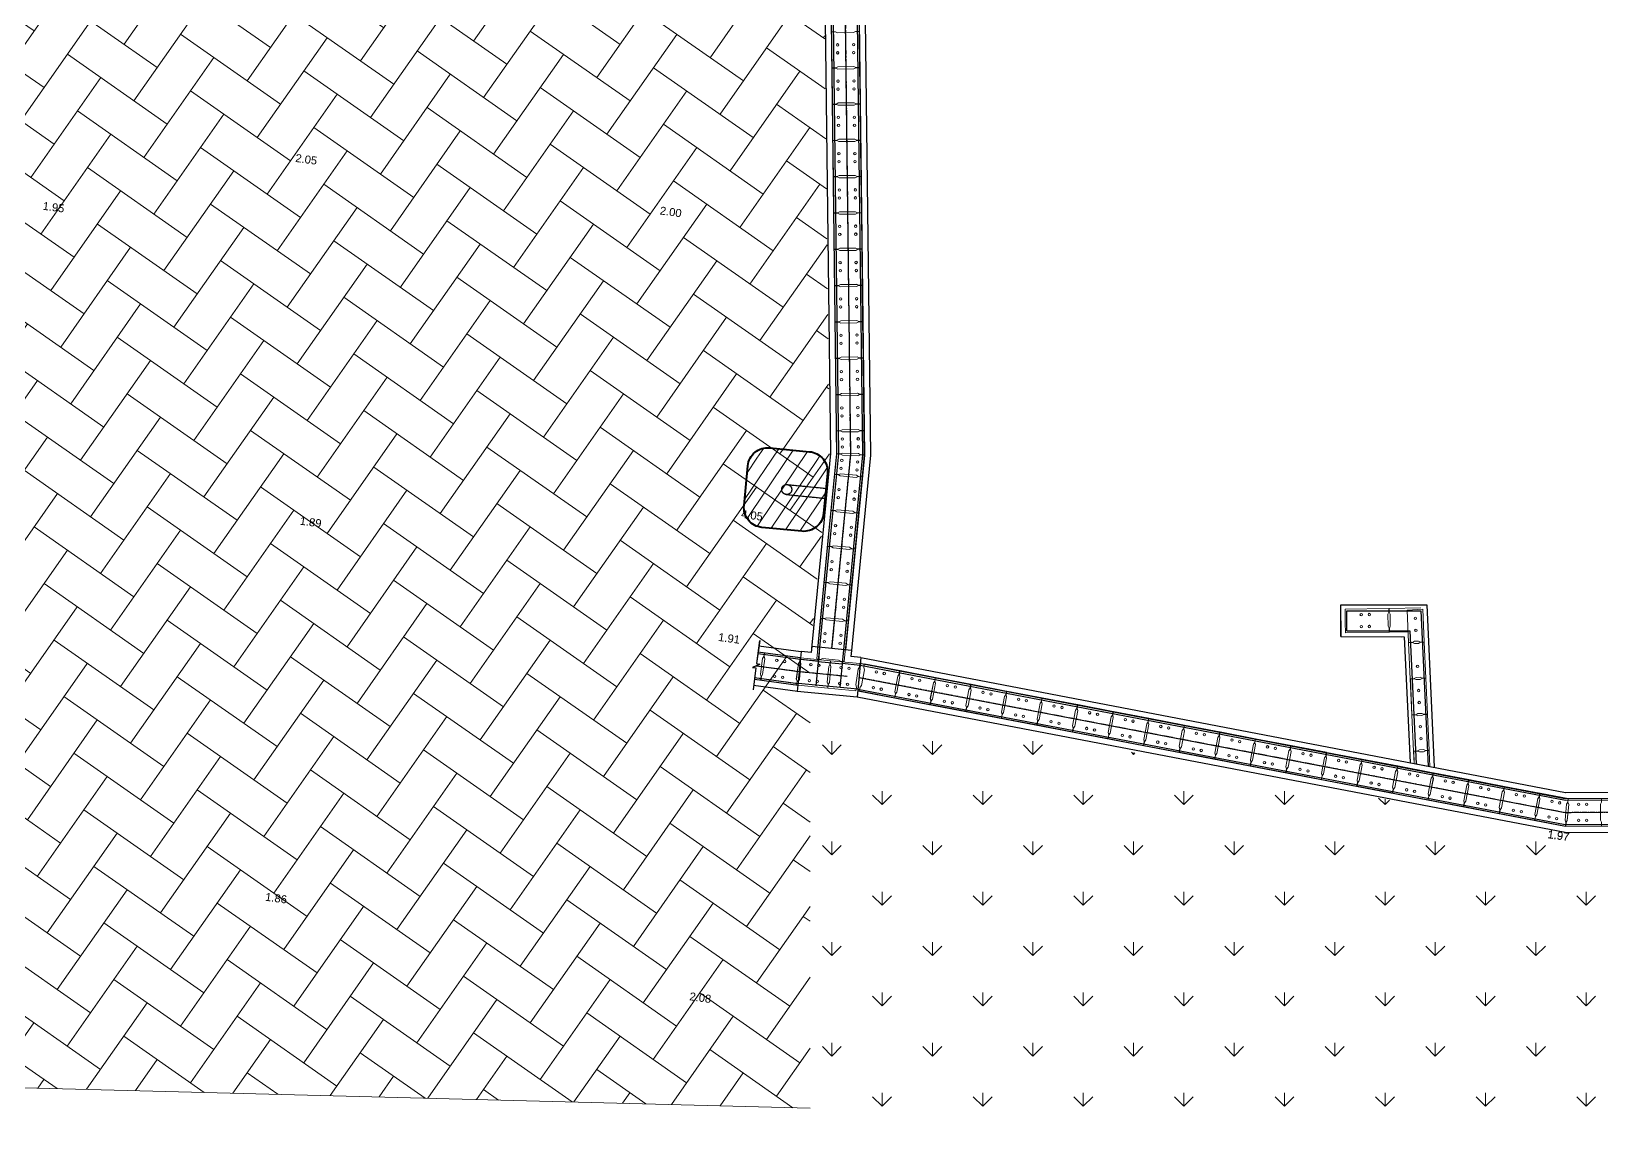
# Model space of a CAD drawing. Header units: millimetres. Extents: x -286774 to 170591, y -126585 to 81607.
# Drawn here: x -102570 to -63320, y -28526 to -1262 of the extents above; entities that cross this region are included whole.
import ezdxf

# ---------------------------------------------------------------- set-up
doc = ezdxf.new("R2010")
doc.units = ezdxf.units.MM
doc.header["$LTSCALE"] = 100
doc.header["$MEASUREMENT"] = 0
doc.linetypes.add('CENTERX2', pattern=[4, 2.5, -0.5, 0.5, -0.5])
doc.linetypes.add('DASHED', pattern=[19.05, 12.7, -6.35])
for name, color, linetype, lineweight in [('4', 4, 'DASHED', 13), ('8', 8, 'Continuous', 5), ('ARC-VIEW', 90, 'Continuous', 5), ('ARC_CON-CUT', 130, 'Continuous', 40), ('ARC_HATCH', 8, 'Continuous', 9), ('TAN CANG-profile- REVISE1$0$8', 17, 'Continuous', 0), ('trench cover', 74, 'Continuous', 0)]:
    doc.layers.add(name, color=color, linetype=linetype, lineweight=lineweight)
for name, color, linetype in [('con_hidden', 4, 'DASHED'), ('L1-DRAINAGE-LONG_DITCH', 6, 'Continuous'), ('L1-DRAINAGE-TRANS_PIPE', 230, 'CENTERX2'), ('PIER SYSTRA', 170, 'Continuous')]:
    doc.layers.add(name, color=color, linetype=linetype)
doc.layers.add('Elevation', color=1, linetype='Continuous', plot=False)
doc.styles.get("Standard").update_dxf_attribs({"font": 'arial.ttf'})

# ---------------------------------------------------------------- blocks, each defined once
blk = doc.blocks.new('c1')
at = {"layer": 'trench cover'}
blk.add_lwpolyline([(875, 345), (875, 250), (850, 200), (850, -200), (875, -250), (875, -345), (-25, -345), (-25, -250), (0, -200), (0, 200), (-25, 250), (-25, 345)], close=True, dxfattribs=at)
for centre in [(304, 200), (504, 200), (304, -200), (504, -200)]:
    blk.add_circle(centre, 30, dxfattribs=at)
blk = doc.blocks.new('ttc')
at = {"ltscale": 0.8, "flags": 128}
for points in [[(-8.888, -33.316), (-9.887, -33.356)], [(-9.887, -33.356), (-9.881, -33.506)], [(-9.688, -33.348), (-9.674, -33.698)], [(-9.088, -33.324), (-9.074, -33.674)], [(-8.888, -33.316), (-8.882, -33.466)], [(-9.881, -33.506), (-10.131, -33.516)], [(-10.131, -33.514), (-10.094, -34.515)], [(-9.674, -33.698), (-10.123, -33.716)], [(-8.624, -33.656), (-9.074, -33.674)], [(-8.632, -33.456), (-8.882, -33.466)], [(-8.632, -33.456), (-8.592, -34.455)], [(-8.6, -34.255), (-10.099, -34.315)], [(-8.592, -34.455), (-10.094, -34.515)]]:
    blk.add_lwpolyline(points, dxfattribs=at)
at = {"layer": '4', "ltscale": 0.8, "elevation": 0.006, "flags": 128}
blk.add_lwpolyline([(5.481, -34.2), (5.787, -34.216)], dxfattribs=at)
at = {"layer": 'con_hidden', "ltscale": 0.02, "flags": 128}
for points in [[(-11.046, -29.424), (-10.047, -29.384)], [(-11.046, -29.424), (-10.047, -29.384)], [(-11.036, -29.674), (-10.037, -29.634)], [(-11.036, -29.674), (-10.037, -29.634)]]:
    blk.add_lwpolyline(points, dxfattribs=at)
at = {"layer": 'con_hidden', "ltscale": 0.02}
blk.add_circle((-11.041, -29.549), 0.125, dxfattribs=at)
blk.add_circle((-11.041, -29.549), 0.125, dxfattribs=at)
at = {"layer": 'L1-DRAINAGE-LONG_DITCH', "ltscale": 0.8, "flags": 128}
for points in [[(-11.683, -17.807), (-10.082, -28.51)], [(-11.534, -17.785), (-9.932, -28.496), (-9.852, -30.502)], [(-10.841, -17.686), (-9.234, -28.43), (-9.152, -30.474)], [(-10.693, -17.664), (-9.085, -28.416)], [(-10.082, -28.51), (-10.002, -30.508)], [(-9.085, -28.416), (-9.002, -30.468)], [(-10.002, -30.508), (-9.885, -33.406)], [(-9.852, -30.502), (-9.736, -33.4)], [(-9.152, -30.474), (-9.038, -33.322)], [(-9.002, -30.468), (-8.888, -33.316)], [(3.073, -30.515), (5.2, -30.224)], [(3.186, -31.305), (4.752, -31.092)], [(3.186, -31.305), (4.692, -31.1)], [(-11.197, -33.382), (-11.195, -33.964), (-11.115, -33.964), (-11.279, -34.071), (-11.195, -34.07), (-11.194, -34.624)], [(-11.196, -33.517), (-10.136, -33.515)], [(-11.196, -33.667), (-10.136, -33.665)], [(-9.074, -33.687), (-9.673, -33.71)], [(-9.673, -33.71), (-9.649, -34.31)], [(-9.074, -33.687), (-9.05, -34.273)], [(-8.64, -33.606), (9.284, -34.55), (10.474, -34.379)], [(-8.632, -33.456), (9.278, -34.4)], [(-10.089, -34.365), (-11.195, -34.367)], [(-10.089, -34.515), (-11.194, -34.517)], [(9.401, -35.392), (-8.592, -34.455)], [(10.574, -35.072), (9.394, -35.242), (-8.585, -34.305)], [(9.265, -34.401), (10.453, -34.231)], [(9.401, -35.392), (10.595, -35.221)]]:
    blk.add_lwpolyline(points, dxfattribs=at)
at = {"layer": 'L1-DRAINAGE-LONG_DITCH', "ltscale": 0.3, "flags": 128}
for points in [[(-11.485, -17.778), (-9.882, -28.491)], [(-10.891, -17.694), (-9.284, -28.435)], [(-9.882, -28.491), (-9.802, -30.5)], [(-9.284, -28.435), (-9.202, -30.476)], [(-9.802, -30.5), (-9.688, -33.348)], [(-9.202, -30.476), (-9.088, -33.324)], [(-10.124, -33.714), (-11.196, -33.716)], [(10.481, -34.429), (9.302, -34.598), (-8.624, -33.656)], [(-11.195, -34.318), (-10.101, -34.315)], [(-8.6, -34.255), (9.376, -35.194)], [(9.376, -35.194), (10.566, -35.023)]]:
    blk.add_lwpolyline(points, dxfattribs=at)
at = {"layer": 'L1-DRAINAGE-LONG_DITCH', "ltscale": 0.8, "extrusion": (-0.990141, -0.140071, 0), "elevation": 1.23, "flags": 128}
blk.add_lwpolyline([(31.443, 0), (30.645, -0.006)], dxfattribs=at)
at = {"layer": 'L1-DRAINAGE-LONG_DITCH', "ltscale": 0.3}
for points in [[(3.243, -30.643), (5.072, -30.393)], [(3.311, -31.139), (4.867, -30.926)]]:
    blk.add_lwpolyline(points, dxfattribs=at)
for points, elevation in [([(5.072, -30.393), (5.787, -34.216)], 0.006), ([(3.311, -31.139), (3.243, -30.643)], -0.006), ([(4.867, -30.926), (5.481, -34.2)], 0.006)]:
    blk.add_lwpolyline(points, dxfattribs=dict(at, elevation=elevation))
at = {"layer": 'L1-DRAINAGE-LONG_DITCH', "ltscale": 0.8, "elevation": 0.006, "flags": 128}
for points in [[(5.2, -30.224), (5.939, -34.224)], [(4.752, -31.092), (5.329, -34.191)]]:
    blk.add_lwpolyline(points, dxfattribs=at)
at = {"layer": 'L1-DRAINAGE-TRANS_PIPE', "ltscale": 0.5, "flags": 128}
for points in [[(-8.612, -33.956), (9.335, -34.896), (26.707, -32.404), (116.247, -19.549), (128.65, -17.986), (145.609, -15.848), (152.42, -12.934)], [(-9.502, -30.488), (-9.388, -33.336)], [(-11.196, -34.017), (-10.113, -34.015)], [(-10.113, -34.015), (-8.912, -33.968)]]:
    blk.add_lwpolyline(points, dxfattribs=at)
at = {"layer": 'L1-DRAINAGE-TRANS_PIPE', "ltscale": 0.8, "flags": 128}
for points in [[(-11.188, -17.733), (-9.583, -28.463)], [(-9.583, -28.463), (-9.502, -30.488)]]:
    blk.add_lwpolyline(points, dxfattribs=at)
at = {"layer": 'trench cover'}
blk.add_line((-10.015, -27.909), (-9.927, -28.495), dxfattribs=at)
for points in [[(-9.927, -28.493), (-9.829, -28.484), (-9.785, -28.456), (-9.388, -28.416), (-9.335, -28.436), (-9.241, -28.427), (-9.33, -27.828), (-9.424, -27.842), (-9.47, -27.875), (-9.866, -27.934), (-9.919, -27.916), (-10.013, -27.93)], [(-9.761, -32.627), (-9.666, -32.623), (-9.615, -32.646), (-9.216, -32.63), (-9.167, -32.603), (-9.072, -32.599), (-9.031, -33.617), (-9.126, -33.621), (-9.177, -33.598), (-9.577, -33.614), (-9.626, -33.641), (-9.72, -33.645)], [(-9.35, -34.33), (-9.354, -34.235), (-9.381, -34.186), (-9.397, -33.787), (-9.374, -33.736), (-9.378, -33.641), (-10.128, -33.672), (-10.125, -33.766), (-10.098, -33.815), (-10.081, -34.215), (-10.104, -34.266), (-10.1, -34.361)], [(-9.373, -33.641), (-8.636, -33.611), (-8.636, -33.706), (-8.662, -33.756), (-8.664, -34.156), (-8.64, -34.206), (-8.64, -34.302), (-9.347, -34.33), (-9.35, -34.235), (-9.327, -34.184), (-9.343, -33.785), (-9.369, -33.736)], [(9.391, -35.236), (8.614, -35.195), (8.619, -35.101), (8.646, -35.052), (8.667, -34.653), (8.645, -34.601), (8.65, -34.507), (9.36, -34.544), (9.364, -34.639), (9.341, -34.69), (9.359, -35.089), (9.387, -35.138)]]:
    blk.add_lwpolyline(points, close=True, dxfattribs=at)
for points in [[(-9.217, -28.977), (-9.312, -28.981), (-9.363, -28.958), (-9.763, -28.974), (-9.812, -29.001), (-9.907, -29.005), (-9.927, -28.498), (-9.832, -28.489), (-9.78, -28.509), (-9.382, -28.472), (-9.335, -28.442), (-9.239, -28.433), (-9.217, -28.977)], [(-11.196, -33.672), (-11.038, -33.672), (-11.038, -33.767), (-11.063, -33.817), (-11.062, -34.217), (-11.037, -34.267), (-11.037, -34.362), (-11.195, -34.362)], [(9.365, -34.544), (9.369, -34.638), (9.396, -34.687), (9.414, -35.087), (9.392, -35.138), (9.396, -35.236), (10.284, -35.109), (10.27, -35.015), (10.239, -34.969), (10.182, -34.573), (10.199, -34.52), (10.186, -34.426), (9.365, -34.544)]]:
    blk.add_lwpolyline(points, dxfattribs=at)
at = {"layer": 'trench cover', "extrusion": (-0.00015569, 4.23412e-05, 1), "elevation": -0.002}
blk.add_lwpolyline([(3.193, -30.61), (3.207, -30.704), (3.214, -30.753), (3.26, -31.05), (3.267, -31.099), (3.282, -31.193), (4.364, -31.027), (4.35, -30.933), (4.317, -30.888), (4.272, -30.591), (4.289, -30.538), (4.275, -30.444)], close=True, dxfattribs=at)
blk.add_lwpolyline([(4.832, -30.956), (4.369, -31.027), (4.355, -30.933), (4.372, -30.879), (4.326, -30.583), (4.294, -30.537), (4.28, -30.443), (5.062, -30.324)], dxfattribs=at)
at = {"layer": 'trench cover', "extrusion": (-0.000471278, 0.001672, 0.999998), "elevation": -0.053}
for points in [[(4.733, -30.422), (5.116, -30.347), (5.265, -31.152), (5.171, -31.169), (5.118, -31.154), (5.019, -31.172), (4.975, -31.205), (4.881, -31.223)], [(5.429, -32.042), (5.336, -32.059), (5.282, -32.043), (5.184, -32.062), (5.139, -32.095), (5.046, -32.113), (4.882, -31.228), (4.976, -31.21), (5.029, -31.226), (5.128, -31.208), (5.172, -31.174), (5.266, -31.157)], [(5.594, -32.932), (5.5, -32.949), (5.447, -32.933), (5.348, -32.952), (5.304, -32.985), (5.21, -33.003), (5.047, -32.117), (5.14, -32.1), (5.194, -32.116), (5.292, -32.098), (5.337, -32.064), (5.43, -32.047)], [(5.758, -33.822), (5.665, -33.839), (5.611, -33.823), (5.513, -33.841), (5.468, -33.875), (5.375, -33.892), (5.211, -33.007), (5.305, -32.99), (5.358, -33.006), (5.457, -32.987), (5.501, -32.954), (5.595, -32.937)]]:
    blk.add_lwpolyline(points, close=True, dxfattribs=at)
blk.add_lwpolyline([(5.431, -34.197), (5.376, -33.897), (5.469, -33.88), (5.523, -33.896), (5.621, -33.877), (5.666, -33.844), (5.759, -33.826), (5.831, -34.218)], dxfattribs=at)
at = {"layer": 'trench cover'}
for centre in [(-9.839, -28.109), (-9.444, -28.05), (-9.414, -28.248), (-9.81, -28.307), (-9.776, -28.641), (-9.376, -28.625), (-9.768, -28.841), (-9.368, -28.825), (-9.602, -32.992), (-9.202, -32.976), (-9.593, -33.192), (-9.194, -33.176), (-9.087, -33.775), (-8.887, -33.767), (-9.847, -33.805), (-9.647, -33.797), (-9.072, -34.174), (-8.872, -34.167), (-9.831, -34.205), (-9.631, -34.197), (8.971, -34.669), (9.17, -34.679), (9.641, -34.65), (9.839, -34.622), (8.95, -35.068), (9.149, -35.078), (9.698, -35.046), (9.896, -35.018)]:
    blk.add_circle(centre, 0.03, dxfattribs=at)
at = {"layer": 'trench cover', "extrusion": (-0.000471278, 0.001672, 0.999998)}
for centre in [(4.964, -30.597, -0.053), (5.018, -30.892, -0.053), (5.183, -31.782, -0.053), (5.293, -32.377, -0.053), (5.347, -32.672, -0.053), (5.457, -33.267, -0.053), (5.512, -33.562, -0.053)]:
    blk.add_circle(centre, 0.03, dxfattribs=at)
at = {"layer": 'trench cover', "extrusion": (-0.00015569, 4.23412e-05, 1)}
for centre in [(3.611, -30.693, -0.002), (3.656, -30.989, -0.002), (3.809, -30.662, -0.002), (3.854, -30.959, -0.002)]:
    blk.add_circle(centre, 0.03, dxfattribs=at)
at = {"layer": 'trench cover', "xscale": 0.001, "yscale": 0.001, "zscale": 0.001}
for p, rotation in [((-11.144, -18.029), 278.5084861569558), ((-11.01, -18.927), 278.5084861569558), ((-10.876, -19.825), 278.5084861569558), ((-10.741, -20.723), 278.5084861569558), ((-10.607, -21.621), 278.5084861569558), ((-10.473, -22.519), 278.5084861569558), ((-10.339, -23.417), 278.5084861569558), ((-10.204, -24.315), 278.5084861569558), ((-10.07, -25.213), 278.5084861569558), ((-9.936, -26.111), 278.5084861569558), ((-9.802, -27.009), 278.5084861569558), ((-9.527, -29.87), 92.29844217978639), ((-9.491, -30.774), 92.29844217978639), ((-9.455, -31.679), 92.29844217978639), ((-9.418, -32.583), 92.29844217978639), ((-11.008, -34.017), 0.1047158015488347), ((-8.514, -33.948), 356.9841633195789), ((-7.611, -33.995), 356.9841633195789), ((-6.707, -34.043), 356.9841633195789), ((-5.803, -34.091), 356.9841633195789), ((-4.899, -34.138), 356.9841633195789), ((-3.996, -34.186), 356.9841633195789), ((-3.092, -34.233), 356.9841633195789), ((-2.188, -34.281), 356.9841633195789), ((-1.284, -34.329), 356.9841633195789), ((-0.381, -34.376), 356.9841633195789), ((0.523, -34.424), 356.9841633195789), ((1.427, -34.471), 356.9841633195789), ((2.331, -34.519), 356.9841633195789), ((3.234, -34.567), 356.9841633195789), ((4.138, -34.614), 356.9841633195789), ((5.042, -34.662), 356.9841633195789), ((5.946, -34.71), 356.9841633195789), ((6.849, -34.757), 356.9841633195789), ((7.753, -34.805), 356.9841633195789)]:
    blk.add_blockref('c1', p, dxfattribs=dict(at, rotation=rotation))
blk = doc.blocks.new('SYSP')
at = {"layer": 'ARC_HATCH', "ltscale": 0.5}
h = blk.add_hatch(dxfattribs=at)
h.set_pattern_fill('ANSI31', color=256, scale=0.1, angle=3.2513, style=0)
h.set_pattern_definition([(56.08188, (55.44856, -161.80857), (-0.2634729, 0.1771674), [])])
edge = h.paths.add_edge_path()
edge.add_line((-1.007, -13.121), (-0.911, -12.126))
edge.add_arc((-0.413, -12.174), 0.5, 84.4644, 174.4644, ccw=False)
edge.add_line((-0.365, -11.676), (0.63, -11.773))
edge.add_arc((0.582, -12.27), 0.5, -5.5356, 84.4644, ccw=False)
edge.add_line((1.08, -12.319), (0.983, -13.314))
edge.add_arc((0.486, -13.266), 0.5, 264.4644, 354.4644, ccw=False)
edge.add_line((0.437, -13.763), (-0.558, -13.667))
edge.add_arc((-0.51, -13.169), 0.5, 174.4644, 264.4644, ccw=False)
at = {"layer": 'ARC_CON-CUT', "ltscale": 0.5}
blk.add_lwpolyline([(-1.007, -13.121), (-0.911, -12.126, -0.414214), (-0.365, -11.676), (0.63, -11.773, -0.414214), (1.08, -12.319), (0.983, -13.314, -0.414214), (0.437, -13.763), (-0.558, -13.667, -0.414214)], format="xyb", close=True, dxfattribs=at)

msp = doc.modelspace()

# ---------------------------------------------------------------- hatches: boundary and pattern name
at = {"layer": '8'}
h = msp.add_hatch(dxfattribs=at)
h.set_pattern_fill('AR-HBONE', color=256, scale=10, angle=2.1694)
h.set_pattern_definition([(55, (-806699.4, -264756.6), (-249.5048, 1415.0121), [3048, -1016]), (145, (-806116.6, -263924.3), (-249.5048, 1415.0121), [3048, -1016])])
edge = h.paths.add_edge_path()
edge.add_line((-82929, 21745), (-82929, 20398))
edge.add_line((-82929, 20398), (-82882, 12485))
edge.add_line((-82882, 12485), (-82684, 10494))
edge.add_line((-82684, 10494), (-82750, 512))
edge.add_line((-82750, 512), (-82750, -510))
edge.add_line((-82750, -510), (-82622, -11820))
edge.add_line((-82622, -11820), (-83105, -16797))
edge.add_line((-83105, -16797), (-83105, -28189))
edge.add_line((-83105, -28189), (-105024, -27619))
edge.add_line((-105024, -27619), (-105820, -27559))
edge.add_line((-105820, -27559), (-105819, -14008))
edge.add_arc((-102819, -14008), 3000, 149.0353, 179.999, ccw=False)
edge.add_line((-105392, -12464), (-103247, -8890))
edge.add_arc((-105819, -7346), 3000, 329.0353, 359.999)
edge.add_line((-102819, -7346), (-102819, 5992))
edge.add_arc((-105819, 5992), 3000, -0.001, 30.9628)
edge.add_line((-103247, 7535), (-105391, 11110))
edge.add_arc((-102819, 12654), 3000, 179.999, 210.9628, ccw=False)
edge.add_line((-105819, 12654), (-105819, 21745))
edge.add_line((-105819, 21745), (-82929, 21745))
at = {"layer": 'TAN CANG-profile- REVISE1$0$8'}
h = msp.add_hatch(dxfattribs=at)
h.set_pattern_fill('GRASS', color=256, scale=70, angle=-7.8306)
h.set_pattern_definition([(90, (-53285, 254399), (-1257.236, 1257.236), [333.375, -2181.097]), (45, (-53285, 254399), (-1257.236, 1257.236), [333.375, -1444.625]), (135, (-53285, 254399), (-1257.236, -1257.236), [333.375, -1444.625])])
h.paths.add_polyline_path([(-171040, -49085), (-183052, -46479), (-194945, -43537), (-206722, -40265), (-218390, -36670), (-229953, -32760), (-241415, -28540), (-252781, -24018), (-264056, -19201), (-275245, -14095), (-286774, -8502), (-286774, -17329, 0.047752), (-201996, -46706), (-186901, -49893), (-171733, -52537), (-156500, -54678), (-141211, -56356), (-125875, -57611), (-122817, -57784), (-122607, -57417), (-100599, -58271), (-79130, -58715), (-79377, -56443), (-92426, -56688), (-106517, -56633), (-134236, -54818), (-146637, -53262), (-158903, -51348)])
h = msp.add_hatch(dxfattribs=at)
h.set_pattern_fill('GRASS', color=256, scale=70, angle=-7.8306)
h.set_pattern_definition([(90, (-806731.9, -471948.7), (-1257.2359, 1257.2359), [333.375, -2181.0967]), (45, (-806731.9, -471948.7), (-1257.236, 1257.236), [333.375, -1444.625]), (135, (-806731.9, -471948.7), (-1257.236, -1257.236), [333.375, -1444.625])])
h.paths.add_polyline_path([(-83105, -28190), (-83105, -33863), (-19772, -30559), (-20396, -21034), (-64256, -21294), (-83105, -17802)])

# ---------------------------------------------------------------- linework, layer by layer
at = {"layer": '4', "ltscale": 0.8, "elevation": 6, "flags": 128}
msp.add_lwpolyline([(-67954, -19577), (-67654, -19635)], dxfattribs=at)
at = {"layer": 'ARC-VIEW'}
msp.add_line((-105024, -27620), (-83105, -28190), dxfattribs=at)
at = {"layer": 'con_hidden', "ltscale": 0.02, "flags": 128}
for points in [[(-83701, -12844), (-82705, -12940)], [(-83701, -12844), (-82705, -12940)], [(-83677, -12595), (-82681, -12692)], [(-83677, -12595), (-82681, -12692)]]:
    msp.add_lwpolyline(points, dxfattribs=at)
at = {"layer": 'con_hidden', "ltscale": 0.02}
msp.add_circle((-83689, -12719), 125, dxfattribs=at)
msp.add_circle((-83689, -12719), 125, dxfattribs=at)
at = {"layer": 'L1-DRAINAGE-LONG_DITCH', "ltscale": 0.8, "flags": 128}
for points in [[(-82725, -1000), (-82597, -11821)], [(-82575, -998), (-82447, -11827), (-82641, -13826)], [(-81875, -994), (-81746, -11857), (-81944, -13893)], [(-81725, -993), (-81596, -11863)], [(-82597, -11821), (-82790, -13811)], [(-81596, -11863), (-81795, -13908)], [(-82790, -13811), (-83070, -16698)], [(-82641, -13826), (-82920, -16712)], [(-81944, -13893), (-82219, -16730)], [(-81795, -13908), (-82069, -16744)], [(-69838, -15599), (-67691, -15600)], [(-69834, -16398), (-68314, -16399)], [(-69834, -16398), (-68254, -16399)], [(-84365, -16495), (-84444, -17072), (-84364, -17083), (-84540, -17166), (-84458, -17177), (-84532, -17726)], [(-84404, -16778), (-83353, -16920)], [(-84383, -16629), (-83333, -16771)], [(-83328, -16771), (-83427, -17768)], [(-83079, -16797), (-83328, -16773)], [(-83065, -16648), (-83079, -16797)], [(-82069, -16744), (-83065, -16648)], [(-82866, -16667), (-82899, -17016)], [(-82269, -16725), (-82302, -17074)], [(-82069, -16744), (-82084, -16894)], [(-82899, -17016), (-83347, -16972)], [(-82901, -17028), (-82959, -17625)], [(-82304, -17086), (-82901, -17028)], [(-82304, -17086), (-82360, -17671)], [(-81854, -17117), (-82302, -17074)], [(-81835, -16918), (-82084, -16894)], [(-81835, -16918), (-81932, -17913)], [(-81863, -17065), (-64234, -20443), (-63033, -20436)], [(-81835, -16918), (-64221, -20293)], [(-83422, -17768), (-84518, -17620)], [(-83402, -17620), (-84498, -17471)], [(-81912, -17714), (-83405, -17569)], [(-81932, -17913), (-83427, -17768)], [(-64234, -21293), (-81932, -17913)], [(-63028, -21136), (-64220, -21143), (-81903, -17766)], [(-64233, -20293), (-63033, -20286)], [(-64234, -21293), (-63028, -21286)]]:
    msp.add_lwpolyline(points, dxfattribs=at)
at = {"layer": 'L1-DRAINAGE-LONG_DITCH', "ltscale": 0.3, "flags": 128}
for points in [[(-82525, -997), (-82397, -11829)], [(-81925, -995), (-81796, -11855)], [(-82397, -11829), (-82591, -13831)], [(-81796, -11855), (-81994, -13888)], [(-82591, -13831), (-82866, -16667)], [(-81994, -13888), (-82269, -16725)], [(-83348, -16970), (-84410, -16827)], [(-63032, -20486), (-64224, -20493), (-81854, -17117)], [(-84491, -17422), (-83408, -17569)], [(-81912, -17714), (-64231, -21093)], [(-64231, -21093), (-63029, -21086)]]:
    msp.add_lwpolyline(points, dxfattribs=at)
at = {"layer": 'L1-DRAINAGE-LONG_DITCH', "ltscale": 0.8, "extrusion": (-0.999993, -0.003864, 4.40776e-25), "elevation": 69897, "flags": 128}
msp.add_lwpolyline([(16128, 0), (15330, -6)], dxfattribs=at)
at = {"layer": 'L1-DRAINAGE-LONG_DITCH', "ltscale": 0.8, "elevation": 6, "flags": 128}
for points in [[(-67691, -15600), (-67504, -19664)], [(-68254, -16399), (-68104, -19549)]]:
    msp.add_lwpolyline(points, dxfattribs=at)
at = {"layer": 'L1-DRAINAGE-LONG_DITCH', "ltscale": 0.3}
for points, elevation in [([(-69687, -16250), (-69687, -15749)], -6), ([(-67841, -15750), (-67654, -19635)], 6), ([(-68116, -16250), (-67954, -19577)], 6)]:
    msp.add_lwpolyline(points, dxfattribs=dict(at, elevation=elevation))
for points in [[(-69687, -15749), (-67841, -15750)], [(-69687, -16250), (-68116, -16250)]]:
    msp.add_lwpolyline(points, dxfattribs=at)
at = {"layer": 'L1-DRAINAGE-TRANS_PIPE', "ltscale": 0.8, "flags": 128}
for points in [[(-82225, -994), (-82097, -11842)], [(-82097, -11842), (-82292, -13860)]]:
    msp.add_lwpolyline(points, dxfattribs=at)
at = {"layer": 'L1-DRAINAGE-TRANS_PIPE', "ltscale": 0.5, "flags": 128}
for points in [[(-82292, -13860), (-82567, -16696)], [(-84451, -17124), (-83378, -17270)], [(-83378, -17270), (-82182, -17387)], [(-81883, -17416), (-64232, -20793), (-46682, -20691), (43775, -20154), (56275, -20296), (73367, -20489), (80512, -18529)]]:
    msp.add_lwpolyline(points, dxfattribs=at)
at = {"layer": 'trench cover'}
msp.add_line((-82449, -11234), (-82442, -11827), dxfattribs=at)
for points in [[(-81866, -2163), (-81961, -2165), (-82011, -2140), (-82411, -2145), (-82461, -2170), (-82556, -2172), (-82567, -1272), (-82472, -1271), (-82421, -1295), (-82021, -1290), (-81972, -1265), (-81877, -1263)], [(-81856, -3071), (-81951, -3072), (-82001, -3048), (-82401, -3053), (-82450, -3078), (-82545, -3080), (-82556, -2180), (-82461, -2178), (-82411, -2203), (-82011, -2198), (-81961, -2173), (-81866, -2171)], [(-81845, -3979), (-81940, -3980), (-81990, -3956), (-82390, -3961), (-82440, -3986), (-82535, -3987), (-82545, -3087), (-82450, -3086), (-82400, -3111), (-82000, -3106), (-81951, -3080), (-81856, -3079)], [(-81834, -4887), (-81929, -4888), (-81980, -4864), (-82379, -4869), (-82429, -4894), (-82524, -4895), (-82535, -3995), (-82440, -3994), (-82389, -4019), (-81990, -4014), (-81940, -3988), (-81845, -3987)], [(-81824, -5795), (-81919, -5796), (-81969, -5772), (-82369, -5777), (-82418, -5802), (-82513, -5803), (-82524, -4903), (-82429, -4902), (-82379, -4927), (-81979, -4922), (-81929, -4896), (-81834, -4895)], [(-81813, -6703), (-81908, -6704), (-81958, -6680), (-82358, -6684), (-82408, -6710), (-82503, -6711), (-82513, -5811), (-82418, -5810), (-82368, -5835), (-81968, -5830), (-81919, -5804), (-81824, -5803)], [(-81802, -7611), (-81897, -7612), (-81948, -7588), (-82348, -7592), (-82397, -7618), (-82492, -7619), (-82503, -6719), (-82408, -6718), (-82358, -6742), (-81958, -6738), (-81908, -6712), (-81813, -6711)], [(-81792, -8519), (-81887, -8520), (-81937, -8496), (-82337, -8500), (-82387, -8526), (-82482, -8527), (-82492, -7627), (-82397, -7626), (-82347, -7650), (-81947, -7646), (-81897, -7620), (-81802, -7619)], [(-81781, -9427), (-81876, -9428), (-81927, -9403), (-82326, -9408), (-82376, -9434), (-82471, -9435), (-82482, -8535), (-82387, -8534), (-82336, -8558), (-81937, -8554), (-81887, -8528), (-81792, -8527)], [(-81771, -10335), (-81866, -10336), (-81916, -10311), (-82316, -10316), (-82365, -10342), (-82460, -10343), (-82471, -9443), (-82376, -9442), (-82326, -9466), (-81926, -9461), (-81876, -9436), (-81781, -9435)], [(-81760, -11243), (-81855, -11244), (-81905, -11219), (-82305, -11224), (-82355, -11250), (-82450, -11251), (-82460, -10351), (-82365, -10350), (-82315, -10374), (-81915, -10369), (-81866, -10344), (-81771, -10343)], [(-82442, -11825), (-82343, -11829), (-82296, -11808), (-81897, -11822), (-81848, -11849), (-81753, -11852), (-81760, -11248), (-81855, -11249), (-81905, -11274), (-82304, -11279), (-82355, -11255), (-82450, -11256)], [(-82491, -12340), (-82397, -12349), (-82350, -12378), (-81952, -12417), (-81899, -12397), (-81805, -12406), (-81892, -13302), (-81986, -13293), (-82034, -13263), (-82432, -13224), (-82484, -13244), (-82578, -13235)], [(-82579, -13240), (-82484, -13249), (-82437, -13279), (-82039, -13318), (-81987, -13298), (-81892, -13307), (-81979, -14203), (-82074, -14193), (-82121, -14164), (-82519, -14125), (-82571, -14145), (-82666, -14136)], [(-82666, -14141), (-82572, -14150), (-82524, -14180), (-82127, -14218), (-82074, -14198), (-81980, -14208), (-82067, -15103), (-82161, -15094), (-82208, -15065), (-82606, -15026), (-82659, -15046), (-82753, -15037)], [(-82754, -15042), (-82659, -15051), (-82612, -15081), (-82214, -15119), (-82162, -15099), (-82067, -15108), (-82154, -16004), (-82249, -15995), (-82296, -15965), (-82694, -15927), (-82746, -15947), (-82841, -15938)], [(-82840, -15943), (-82746, -15952), (-82699, -15982), (-82301, -16020), (-82248, -16000), (-82154, -16009), (-82252, -17023), (-82347, -17014), (-82394, -16984), (-82792, -16946), (-82844, -16966), (-82939, -16957)], [(-83351, -16926), (-83364, -17020), (-83396, -17066), (-83449, -17462), (-83431, -17515), (-83444, -17609), (-84336, -17488), (-84323, -17394), (-84292, -17348), (-84238, -16952), (-84256, -16899), (-84243, -16805)], [(-82665, -17686), (-82656, -17592), (-82676, -17540), (-82638, -17142), (-82608, -17094), (-82599, -17000), (-83347, -16928), (-83356, -17022), (-83336, -17074), (-83374, -17472), (-83403, -17520), (-83413, -17614)], [(-82594, -17000), (-81860, -17071), (-81873, -17165), (-81905, -17211), (-81962, -17607), (-81944, -17660), (-81958, -17755), (-82662, -17687), (-82652, -17592), (-82623, -17545), (-82583, -17147), (-82603, -17095)], [(-80861, -17247), (-80879, -17340), (-80913, -17385), (-80988, -17777), (-80973, -17831), (-80991, -17925), (-81875, -17755), (-81857, -17662), (-81823, -17617), (-81747, -17225), (-81763, -17171), (-81745, -17078)], [(-79972, -17417), (-79990, -17511), (-80024, -17555), (-80099, -17948), (-80084, -18002), (-80102, -18095), (-80986, -17925), (-80968, -17832), (-80934, -17788), (-80859, -17395), (-80874, -17341), (-80856, -17248)], [(-79083, -17588), (-79101, -17681), (-79135, -17725), (-79210, -18118), (-79195, -18172), (-79213, -18265), (-80097, -18096), (-80079, -18002), (-80045, -17958), (-79970, -17565), (-79985, -17512), (-79967, -17418)], [(-78194, -17758), (-78212, -17851), (-78246, -17896), (-78321, -18288), (-78306, -18342), (-78324, -18435), (-79208, -18266), (-79190, -18173), (-79156, -18128), (-79081, -17736), (-79096, -17682), (-79078, -17589)], [(-77305, -17928), (-77323, -18022), (-77357, -18066), (-77433, -18459), (-77417, -18512), (-77435, -18606), (-78319, -18436), (-78301, -18343), (-78267, -18299), (-78192, -17906), (-78207, -17852), (-78189, -17759)], [(-76417, -18099), (-76435, -18192), (-76468, -18236), (-76544, -18629), (-76529, -18683), (-76546, -18776), (-77430, -18607), (-77412, -18513), (-77379, -18469), (-77303, -18076), (-77318, -18022), (-77301, -17929)], [(-75528, -18269), (-75546, -18362), (-75580, -18407), (-75655, -18799), (-75640, -18853), (-75658, -18946), (-76542, -18777), (-76524, -18684), (-76490, -18639), (-76414, -18247), (-76430, -18193), (-76412, -18099)], [(-74639, -18439), (-74657, -18532), (-74691, -18577), (-74766, -18969), (-74751, -19023), (-74769, -19117), (-75653, -18947), (-75635, -18854), (-75601, -18810), (-75526, -18417), (-75541, -18363), (-75523, -18270)], [(-73750, -18609), (-73768, -18703), (-73802, -18747), (-73877, -19140), (-73862, -19194), (-73880, -19287), (-74764, -19118), (-74746, -19024), (-74712, -18980), (-74637, -18587), (-74652, -18533), (-74634, -18440)], [(-72861, -18780), (-72879, -18873), (-72913, -18917), (-72988, -19310), (-72973, -19364), (-72991, -19457), (-73875, -19288), (-73857, -19195), (-73823, -19150), (-73748, -18757), (-73763, -18704), (-73745, -18610)], [(-71972, -18950), (-71990, -19043), (-72024, -19088), (-72100, -19480), (-72084, -19534), (-72102, -19628), (-72986, -19458), (-72968, -19365), (-72934, -19320), (-72859, -18928), (-72874, -18874), (-72856, -18781)], [(-71084, -19120), (-71102, -19214), (-71135, -19258), (-71211, -19651), (-71196, -19705), (-71213, -19798), (-72097, -19628), (-72080, -19535), (-72046, -19491), (-71970, -19098), (-71985, -19044), (-71968, -18951)], [(-70195, -19291), (-70213, -19384), (-70247, -19428), (-70322, -19821), (-70307, -19875), (-70325, -19968), (-71209, -19799), (-71191, -19705), (-71157, -19661), (-71081, -19268), (-71097, -19215), (-71079, -19121)], [(-69306, -19461), (-69324, -19554), (-69358, -19599), (-69433, -19991), (-69418, -20045), (-69436, -20138), (-70320, -19969), (-70302, -19876), (-70268, -19831), (-70193, -19439), (-70208, -19385), (-70190, -19292)], [(-68417, -19631), (-68435, -19725), (-68469, -19769), (-68544, -20162), (-68529, -20215), (-68547, -20309), (-69431, -20139), (-69413, -20046), (-69379, -20002), (-69304, -19609), (-69319, -19555), (-69301, -19462)], [(-67528, -19802), (-67546, -19895), (-67580, -19939), (-67655, -20332), (-67640, -20386), (-67658, -20479), (-68542, -20310), (-68524, -20216), (-68490, -20172), (-68415, -19779), (-68430, -19725), (-68412, -19632)], [(-66639, -19972), (-66657, -20065), (-66691, -20110), (-66767, -20502), (-66751, -20556), (-66769, -20649), (-67653, -20480), (-67635, -20387), (-67601, -20342), (-67526, -19950), (-67541, -19896), (-67523, -19802)], [(-65751, -20142), (-65769, -20235), (-65802, -20280), (-65878, -20672), (-65863, -20726), (-65880, -20820), (-66764, -20650), (-66747, -20557), (-66713, -20513), (-66637, -20120), (-66652, -20066), (-66635, -19973)], [(-64862, -20312), (-64880, -20406), (-64914, -20450), (-64989, -20843), (-64974, -20897), (-64992, -20990), (-65876, -20821), (-65858, -20727), (-65824, -20683), (-65748, -20290), (-65764, -20236), (-65746, -20143)], [(-64222, -21137), (-64987, -20991), (-64969, -20898), (-64935, -20853), (-64860, -20460), (-64875, -20407), (-64857, -20313), (-64159, -20447), (-64167, -20542), (-64197, -20589), (-64234, -20987), (-64213, -21039)]]:
    msp.add_lwpolyline(points, close=True, dxfattribs=at)
for points in [[(-81804, -12401), (-81899, -12392), (-81946, -12362), (-82344, -12324), (-82396, -12344), (-82491, -12335), (-82442, -11830), (-82347, -11834), (-82298, -11861), (-81899, -11878), (-81848, -11855), (-81752, -11859), (-81804, -12401)], [(-84404, -16783), (-84248, -16804), (-84261, -16898), (-84292, -16944), (-84346, -17340), (-84328, -17393), (-84341, -17487), (-84497, -17466)], [(-64154, -20447), (-64162, -20542), (-64142, -20594), (-64179, -20992), (-64208, -21040), (-64217, -21138), (-63320, -21132), (-63321, -21037), (-63346, -20987), (-63349, -20588), (-63324, -20537), (-63324, -20442), (-64154, -20447)]]:
    msp.add_lwpolyline(points, dxfattribs=at)
at = {"layer": 'trench cover', "extrusion": (-0.000148469, 6.31582e-05, 1), "elevation": 9}
msp.add_lwpolyline([(-69733, -15709), (-69731, -15804), (-69730, -15854), (-69726, -16154), (-69725, -16204), (-69724, -16299), (-68629, -16283), (-68630, -16188), (-68656, -16138), (-68661, -15838), (-68636, -15788), (-68638, -15693)], close=True, dxfattribs=at)
msp.add_lwpolyline([(-68156, -16275), (-68624, -16283), (-68625, -16188), (-68601, -16137), (-68606, -15837), (-68631, -15788), (-68633, -15693), (-67842, -15681)], dxfattribs=at)
at = {"layer": 'trench cover', "extrusion": (-0.000239133, 0.00172, 0.999998), "elevation": -11}
for points in [[(-68181, -15733), (-67791, -15711), (-67754, -16529), (-67849, -16533), (-67900, -16510), (-67999, -16515), (-68048, -16542), (-68143, -16547)], [(-67712, -17433), (-67807, -17437), (-67858, -17414), (-67958, -17419), (-68007, -17446), (-68101, -17451), (-68143, -16552), (-68048, -16547), (-67997, -16570), (-67897, -16565), (-67848, -16538), (-67753, -16534)], [(-67670, -18337), (-67765, -18341), (-67816, -18318), (-67916, -18323), (-67965, -18350), (-68060, -18355), (-68101, -17456), (-68006, -17451), (-67955, -17474), (-67855, -17469), (-67807, -17442), (-67712, -17438)], [(-67629, -19241), (-67723, -19245), (-67775, -19222), (-67874, -19227), (-67923, -19254), (-68018, -19259), (-68060, -18360), (-67965, -18355), (-67914, -18378), (-67814, -18373), (-67765, -18346), (-67670, -18342)]]:
    msp.add_lwpolyline(points, close=True, dxfattribs=at)
msp.add_lwpolyline([(-68004, -19568), (-68018, -19264), (-67923, -19259), (-67872, -19282), (-67772, -19277), (-67723, -19250), (-67628, -19246), (-67610, -19643)], dxfattribs=at)
at = {"layer": 'trench cover'}
for centre in [(-82418, -1599), (-82018, -1594), (-82415, -1798), (-82016, -1794), (-82407, -2506), (-82405, -2706), (-82007, -2502), (-82005, -2702), (-82396, -3414), (-81997, -3410), (-82394, -3614), (-81994, -3610), (-82386, -4322), (-81986, -4318), (-82383, -4522), (-81984, -4518), (-82375, -5230), (-82373, -5430), (-81975, -5225), (-81973, -5425), (-82365, -6138), (-81965, -6133), (-82362, -6338), (-81962, -6333), (-82354, -7046), (-81954, -7041), (-82352, -7246), (-81952, -7241), (-82343, -7954), (-82341, -8154), (-81944, -7949), (-81941, -8149), (-82333, -8862), (-81933, -8857), (-81931, -9057), (-82330, -9062), (-82322, -9770), (-81922, -9765), (-82320, -9970), (-81920, -9965), (-82312, -10678), (-82309, -10878), (-81912, -10673), (-81909, -10873), (-82302, -11456), (-82300, -11656), (-81903, -11452), (-81900, -11652), (-82331, -12191), (-82312, -11992), (-81914, -12031), (-81933, -12230), (-82402, -12922), (-82383, -12723), (-82004, -12961), (-81985, -12762), (-82470, -13624), (-82072, -13662), (-82490, -13823), (-82092, -13862), (-82558, -14525), (-82577, -14724), (-82179, -14762), (-82160, -14563), (-82665, -15625), (-82645, -15426), (-82267, -15663), (-82247, -15464), (-82732, -16326), (-82334, -16365), (-82751, -16525), (-82353, -16564), (-83937, -16992, 0), (-83739, -17019, 0), (-83086, -17098), (-82887, -17117), (-82329, -17172), (-82130, -17191), (-81449, -17282), (-83991, -17389, 0), (-83793, -17415, 0), (-83124, -17496), (-82925, -17515), (-82368, -17570), (-82169, -17589), (-81525, -17675), (-81253, -17320), (-80560, -17452), (-80364, -17490), (-79672, -17623), (-79475, -17660), (-81328, -17712), (-80636, -17845), (-80439, -17883), (-79747, -18015), (-79550, -18053), (-78783, -17793), (-78586, -17830), (-77894, -17963), (-77698, -18001), (-78858, -18185), (-78662, -18223), (-77969, -18356), (-77773, -18393), (-77005, -18133), (-76809, -18171), (-76116, -18304), (-75920, -18341), (-75227, -18474), (-77080, -18526), (-76884, -18564), (-76192, -18696), (-75995, -18734), (-75303, -18867), (-75031, -18512), (-74339, -18644), (-74142, -18682), (-73450, -18815), (-73253, -18852), (-75106, -18904), (-74414, -19037), (-74217, -19075), (-73525, -19207), (-73329, -19245), (-72561, -18985), (-72365, -19023), (-71672, -19155), (-71476, -19193), (-72636, -19378), (-72440, -19415), (-71747, -19548), (-71551, -19586), (-70783, -19326), (-70587, -19363), (-69894, -19496), (-69698, -19533), (-70859, -19718), (-70662, -19756), (-69970, -19888), (-69773, -19926), (-69006, -19666), (-68809, -19704), (-68117, -19836), (-67920, -19874), (-67228, -20007), (-67032, -20044), (-69081, -20059), (-68884, -20096), (-68192, -20229), (-67996, -20267), (-67303, -20399), (-67107, -20437), (-66339, -20177), (-66143, -20215), (-65450, -20347), (-65254, -20385), (-66414, -20570), (-66218, -20607), (-65526, -20740), (-65329, -20778), (-64561, -20518), (-64365, -20555), (-63895, -20591), (-63695, -20590), (-64637, -20910), (-64440, -20948), (-63893, -20991), (-63693, -20989)]:
    msp.add_circle(centre, 30, dxfattribs=at)
at = {"layer": 'trench cover', "extrusion": (-0.000148469, 6.31582e-05, 1)}
for centre in [(-69329, -15848, 9), (-69129, -15845, 9), (-69325, -16148, 9), (-69125, -16145, 9)]:
    msp.add_circle(centre, 30, dxfattribs=at)
at = {"layer": 'trench cover', "extrusion": (-0.000239133, 0.00172, 0.999998)}
for centre in [(-67976, -15938, -11), (-67962, -16238, -11), (-67921, -17142, -11), (-67893, -17746, -11), (-67879, -18046, -11), (-67851, -18650, -11), (-67837, -18950, -11)]:
    msp.add_circle(centre, 30, dxfattribs=at)

# ---------------------------------------------------------------- block references
at = {"layer": 'L1-DRAINAGE-LONG_DITCH', "xscale": 1000, "yscale": 1000, "zscale": 1000, "rotation": 352.169421660703}
msp.add_blockref('ttc', (-68725, 15050), dxfattribs=at)
at = {"layer": 'PIER SYSTRA', "xscale": 1000, "yscale": 1000, "zscale": 1000}
msp.add_blockref('SYSP', (-83750, 0), dxfattribs=at)

# ---------------------------------------------------------------- texts
at = {"layer": 'Elevation'}
for s, p in [('2.05', (-95981, -4524, 2046)), ('1.95', (-102298, -5720, 1953)), ('2.00', (-86870, -5838, 2002)), ('4.05', (-84840, -13426, 4055)), ('1.89', (-95872, -13596, 1890)), ('1.91', (-85411, -16503, 1905)), ('1.97', (-64680, -21432, 1972)), ('1.97', (-64680, -21438, 1974)), ('1.86', (-96736, -23000, 1855)), ('2.08', (-86130, -25488, 2078))]:
    msp.add_text(s, height=200, rotation=352.1694, dxfattribs=at).set_placement(p)

doc.saveas('drawing.dxf')
